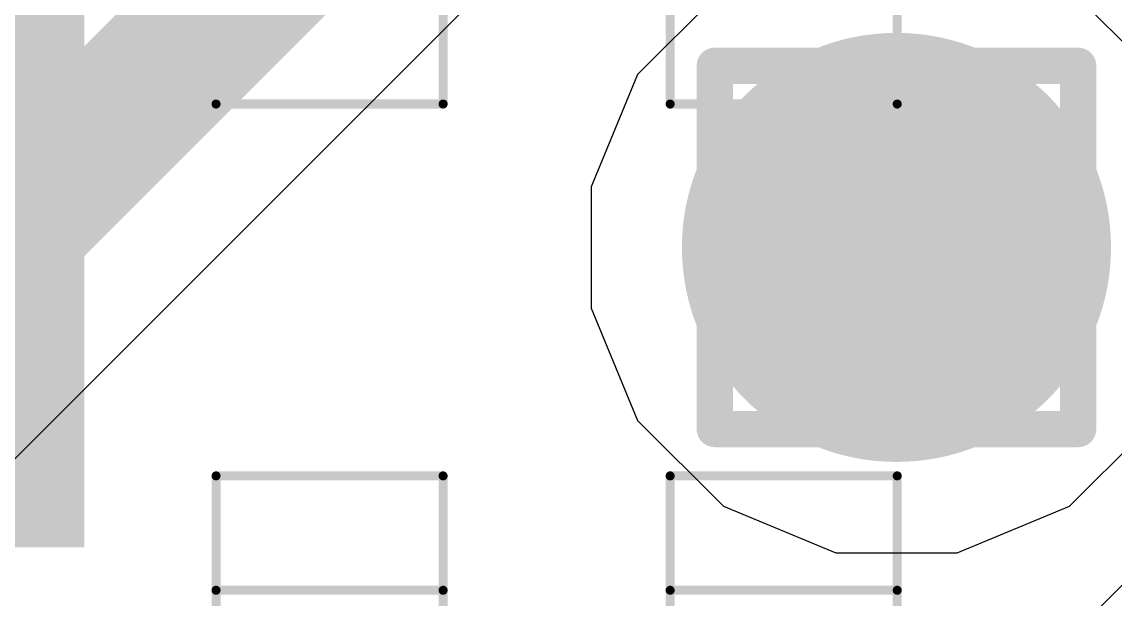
# Model space of a CAD drawing. Header units: inches. Extents: x -6 to 5433, y -4 to 5447.
# Drawn here: x 8.15 to 9.678, y 28.363 to 29.17 of the extents above; entities that cross this region are included whole.
import ezdxf

# ---------------------------------------------------------------- set-up
doc = ezdxf.new("R2010")
doc.units = ezdxf.units.IN
for name, color, linetype in [('Bottom Layer', 5, 'Continuous'), ('Drill Drawing', 1, 'Continuous'), ('Ground', 16, 'Continuous'), ('Mechanical 4', 56, 'Continuous'), ('Power', 76, 'Continuous'), ('Top Layer', 1, 'Continuous'), ('Top Solder', 216, 'Continuous'), ('Via Holes', 16, 'Continuous')]:
    doc.layers.add(name, color=color, linetype=linetype)

msp = doc.modelspace()

# ---------------------------------------------------------------- hatches: boundary and pattern name
at = {"layer": 'Bottom Layer'}
h = msp.add_hatch(color=5, dxfattribs=at)
edge = h.paths.add_edge_path()
edge.add_arc((9.3726, 28.8544), 0.3, 0, 360)
at = {"layer": 'Ground'}
h = msp.add_hatch(color=16, dxfattribs=at)
edge = h.paths.add_edge_path()
edge.add_arc((9.3726, 28.8544), 0.3, 0, 360)
at = {"layer": 'Power'}
h = msp.add_hatch(color=76, dxfattribs=at)
edge = h.paths.add_edge_path()
edge.add_arc((9.3726, 28.8544), 0.3, 0, 360)
at = {"layer": 'Top Layer'}
h = msp.add_hatch(color=1, dxfattribs=at)
edge = h.paths.add_edge_path()
edge.add_arc((9.3726, 28.8544), 0.3, 0, 360)
at = {"layer": 'Top Solder'}
msp.add_hatch(color=216, dxfattribs=at).paths.add_polyline_path([(8.2372, 28.4351), (5.494, 28.4351), (5.494, 29.2783), (8.2372, 29.2783)])
at = {"layer": 'Via Holes'}
h = msp.add_hatch(color=7, dxfattribs=at)
edge = h.paths.add_edge_path()
edge.add_arc((9.3726, 28.8544), 0.15, 0, 360)

# ---------------------------------------------------------------- linework, layer by layer
at = {"layer": 'Bottom Layer'}
msp.add_line((9.9891, 28.6832), (9.0881, 27.7823), dxfattribs=at)
at = {"layer": 'Drill Drawing'}
for points in [[(9.1186, 29.1084, 0.0508, 0.0508, 0), (9.6266, 29.1084, 0.0508, 0.0508, 0)], [(9.1186, 28.6004, 0.0508, 0.0508, 0), (9.1186, 29.1084, 0.0508, 0.0508, 0)], [(9.6266, 28.6004, 0.0508, 0.0508, 0), (9.6266, 29.1084, 0.0508, 0.0508, 0)], [(9.2202, 29.0068, 0.0508, 0.0508, 0), (9.525, 29.0068, 0.0508, 0.0508, 0)], [(9.2202, 28.702, 0.0508, 0.0508, 0), (9.2202, 29.0068, 0.0508, 0.0508, 0)], [(9.525, 28.702, 0.0508, 0.0508, 0), (9.525, 29.0068, 0.0508, 0.0508, 0)], [(9.2202, 28.702, 0.0508, 0.0508, 0), (9.525, 28.702, 0.0508, 0.0508, 0)], [(9.1186, 28.6004, 0.0508, 0.0508, 0), (9.6266, 28.6004, 0.0508, 0.0508, 0)]]:
    msp.add_lwpolyline(points, format="xyseb", dxfattribs=at)
for points in [[(9.1059, 29.1084, 0.0254, 0.0254, 1), (9.1313, 29.1084, 0.0254, 0.0254, 1)], [(9.1059, 29.1084, 0.0254, 0.0254, 1), (9.1313, 29.1084, 0.0254, 0.0254, 1)], [(9.6139, 29.1084, 0.0254, 0.0254, 1), (9.6393, 29.1084, 0.0254, 0.0254, 1)], [(9.6139, 29.1084, 0.0254, 0.0254, 1), (9.6393, 29.1084, 0.0254, 0.0254, 1)], [(9.2075, 29.0068, 0.0254, 0.0254, 1), (9.2329, 29.0068, 0.0254, 0.0254, 1)], [(9.2075, 29.0068, 0.0254, 0.0254, 1), (9.2329, 29.0068, 0.0254, 0.0254, 1)], [(9.5123, 29.0068, 0.0254, 0.0254, 1), (9.5377, 29.0068, 0.0254, 0.0254, 1)], [(9.5123, 29.0068, 0.0254, 0.0254, 1), (9.5377, 29.0068, 0.0254, 0.0254, 1)], [(9.2075, 28.702, 0.0254, 0.0254, 1), (9.2329, 28.702, 0.0254, 0.0254, 1)], [(9.2075, 28.702, 0.0254, 0.0254, 1), (9.2329, 28.702, 0.0254, 0.0254, 1)], [(9.5123, 28.702, 0.0254, 0.0254, 1), (9.5377, 28.702, 0.0254, 0.0254, 1)], [(9.5123, 28.702, 0.0254, 0.0254, 1), (9.5377, 28.702, 0.0254, 0.0254, 1)], [(9.1059, 28.6004, 0.0254, 0.0254, 1), (9.1313, 28.6004, 0.0254, 0.0254, 1)], [(9.1059, 28.6004, 0.0254, 0.0254, 1), (9.1313, 28.6004, 0.0254, 0.0254, 1)], [(9.6139, 28.6004, 0.0254, 0.0254, 1), (9.6393, 28.6004, 0.0254, 0.0254, 1)], [(9.6139, 28.6004, 0.0254, 0.0254, 1), (9.6393, 28.6004, 0.0254, 0.0254, 1)]]:
    msp.add_lwpolyline(points, format="xyseb", close=True, dxfattribs=at)
at = {"layer": 'Ground'}
msp.add_line((7.6125, 28.0315), (8.9617, 29.3807), dxfattribs=at)
msp.add_lwpolyline([(7.1882, 27.94, 0.2076, 0.2076, 0), (8.8643, 29.6161, 0.2076, 0.2076, 0)], format="xyseb", dxfattribs=at)
at = {"layer": 'Mechanical 4'}
for points in [[(8.4212, 29.0549, 0.0127, 0.0127, 0), (8.4212, 29.8429, 0.0127, 0.0127, 0)], [(8.7387, 29.0549, 0.0127, 0.0127, 0), (8.7387, 29.8429, 0.0127, 0.0127, 0)], [(9.0562, 29.0549, 0.0127, 0.0127, 0), (9.0562, 29.8429, 0.0127, 0.0127, 0)], [(9.3737, 29.0549, 0.0127, 0.0127, 0), (9.3737, 29.8429, 0.0127, 0.0127, 0)], [(8.4212, 29.0549, 0.0127, 0.0127, 0), (8.7387, 29.0549, 0.0127, 0.0127, 0)], [(9.0562, 29.0549, 0.0127, 0.0127, 0), (9.3737, 29.0549, 0.0127, 0.0127, 0)], [(8.4212, 28.5349, 0.0127, 0.0127, 0), (8.7387, 28.5349, 0.0127, 0.0127, 0)], [(8.4212, 28.0649, 0.0127, 0.0127, 0), (8.4212, 28.5349, 0.0127, 0.0127, 0)], [(8.7387, 28.0649, 0.0127, 0.0127, 0), (8.7387, 28.5349, 0.0127, 0.0127, 0)], [(9.0562, 28.5349, 0.0127, 0.0127, 0), (9.3737, 28.5349, 0.0127, 0.0127, 0)], [(9.0562, 28.0649, 0.0127, 0.0127, 0), (9.0562, 28.5349, 0.0127, 0.0127, 0)], [(9.3737, 28.0649, 0.0127, 0.0127, 0), (9.3737, 28.5349, 0.0127, 0.0127, 0)], [(8.4212, 28.3749, 0.0127, 0.0127, 0), (8.7387, 28.3749, 0.0127, 0.0127, 0)], [(9.0562, 28.3749, 0.0127, 0.0127, 0), (9.3737, 28.3749, 0.0127, 0.0127, 0)]]:
    msp.add_lwpolyline(points, format="xyseb", dxfattribs=at)
for points in [[(8.418, 29.0549, 0.00635, 0.00635, 1), (8.4243, 29.0549, 0.00635, 0.00635, 1)], [(8.418, 29.0549, 0.00635, 0.00635, 1), (8.4243, 29.0549, 0.00635, 0.00635, 1)], [(8.7355, 29.0549, 0.00635, 0.00635, 1), (8.7418, 29.0549, 0.00635, 0.00635, 1)], [(8.7355, 29.0549, 0.00635, 0.00635, 1), (8.7418, 29.0549, 0.00635, 0.00635, 1)], [(9.053, 29.0549, 0.00635, 0.00635, 1), (9.0593, 29.0549, 0.00635, 0.00635, 1)], [(9.053, 29.0549, 0.00635, 0.00635, 1), (9.0593, 29.0549, 0.00635, 0.00635, 1)], [(9.3705, 29.0549, 0.00635, 0.00635, 1), (9.3768, 29.0549, 0.00635, 0.00635, 1)], [(9.3705, 29.0549, 0.00635, 0.00635, 1), (9.3768, 29.0549, 0.00635, 0.00635, 1)], [(8.418, 28.5349, 0.00635, 0.00635, 1), (8.4243, 28.5349, 0.00635, 0.00635, 1)], [(8.418, 28.5349, 0.00635, 0.00635, 1), (8.4243, 28.5349, 0.00635, 0.00635, 1)], [(8.7355, 28.5349, 0.00635, 0.00635, 1), (8.7418, 28.5349, 0.00635, 0.00635, 1)], [(8.7355, 28.5349, 0.00635, 0.00635, 1), (8.7418, 28.5349, 0.00635, 0.00635, 1)], [(9.053, 28.5349, 0.00635, 0.00635, 1), (9.0593, 28.5349, 0.00635, 0.00635, 1)], [(9.053, 28.5349, 0.00635, 0.00635, 1), (9.0593, 28.5349, 0.00635, 0.00635, 1)], [(9.3705, 28.5349, 0.00635, 0.00635, 1), (9.3768, 28.5349, 0.00635, 0.00635, 1)], [(9.3705, 28.5349, 0.00635, 0.00635, 1), (9.3768, 28.5349, 0.00635, 0.00635, 1)], [(8.418, 28.3749, 0.00635, 0.00635, 1), (8.4243, 28.3749, 0.00635, 0.00635, 1)], [(8.7355, 28.3749, 0.00635, 0.00635, 1), (8.7418, 28.3749, 0.00635, 0.00635, 1)], [(9.053, 28.3749, 0.00635, 0.00635, 1), (9.0593, 28.3749, 0.00635, 0.00635, 1)], [(9.3705, 28.3749, 0.00635, 0.00635, 1), (9.3768, 28.3749, 0.00635, 0.00635, 1)]]:
    msp.add_lwpolyline(points, format="xyseb", close=True, dxfattribs=at)
at = {"layer": 'Power'}
for p, q in [((9.1307, 29.2164), (9.0106, 29.0963)), ((9.7346, 29.0963), (9.6145, 29.2164)), ((9.0106, 29.0963), (8.9456, 28.9393)), ((8.9456, 28.9393), (8.9456, 28.7695)), ((8.9456, 28.7695), (9.0106, 28.6125)), ((9.0106, 28.6125), (9.1307, 28.4924)), ((9.6145, 28.4924), (9.7346, 28.6125)), ((9.1307, 28.4924), (9.2877, 28.4274)), ((9.4575, 28.4274), (9.6145, 28.4924)), ((9.2877, 28.4274), (9.4575, 28.4274))]:
    msp.add_line(p, q, dxfattribs=at)

doc.saveas('drawing.dxf')
